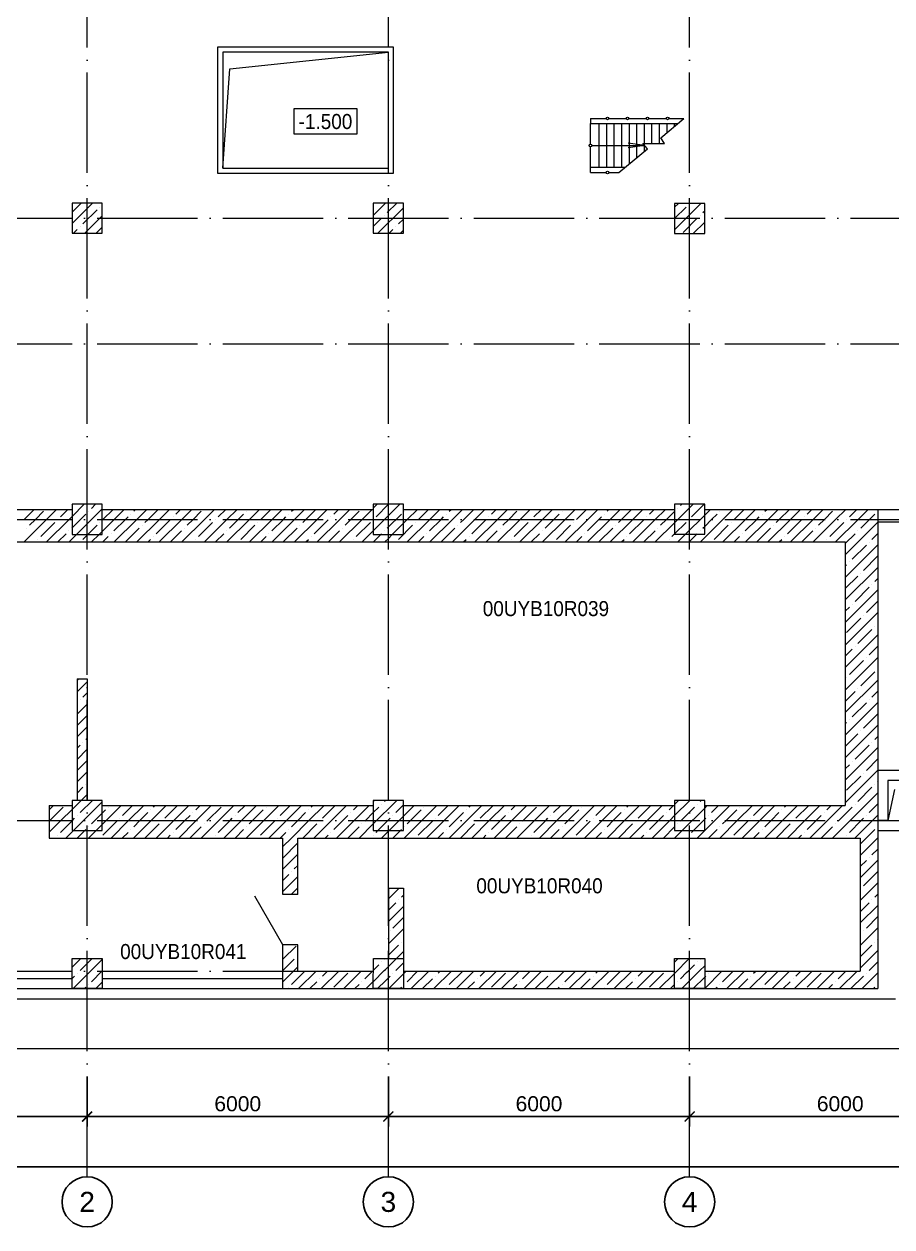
# Model space of a CAD drawing. Header units: millimetres. Extents: x 2259 to 76961, y 1004 to 49531.
# Drawn here: x 16803 to 34089, y 1004 to 24971 of the extents above; entities that cross this region are included whole.
import ezdxf
from ezdxf.enums import TextEntityAlignment as Align

# ---------------------------------------------------------------- set-up
doc = ezdxf.new("R2010")
doc.units = ezdxf.units.MM
doc.linetypes.add('OSEV', pattern=[25, 20, -2.5, 0, -2.5])
doc.layers.add('Подложки', color=252, linetype='Continuous', lineweight=5)
doc.styles.add('Arial 3', font='arial.ttf', dxfattribs={"height": 3})
doc.styles.add('ROMANS', font='romans.shx', dxfattribs={"width": 0.8})
doc.styles.add('ROOPPUR', font='arial.ttf', dxfattribs={"width": 0.7})
doc.dimstyles.new('100', dxfattribs={"dimtxt": 2, "dimasz": 2, "dimexe": 2, "dimexo": 2, "dimgap": 1, "dimtad": 1, "dimdec": 0, "dimlfac": 100, "dimzin": 1, "dimtxsty": 'ROMANS', "dimblk": 'ARCHTICK', "dimcen": 2.5, "dimdle": 2, "dimclrt": 2, "dimadec": 0, "dimazin": 0, "dimtfac": 1, "dimtdec": 0, "dimtmove": 1, "dimatfit": 3, "dimldrblk": 'ARCHTICK', "dimfxl": 2, "dimarcsym": 1})

# ---------------------------------------------------------------- blocks, each defined once
blk = doc.blocks.new('_ARCHTICK')
at = {"color": 0, "linetype": 'ByBlock', "const_width": 0.15}
blk.add_lwpolyline([(-0.5, -0.5), (0.5, 0.5)], dxfattribs=at)
blk = doc.blocks.new('*D13')
at = {"layer": 'Defpoints', "color": 0, "ltscale": 100, "transparency": 16777216}
for p in [(0, -48.98), (60, -48.98), (60, -58.98)]:
    blk.add_point(p, dxfattribs=at)
at = {"layer": 'Подложки', "color": 0, "linetype": 'Continuous', "lineweight": -2, "transparency": 16777216}
for p, q in [((0, -50.98), (0, -60.98)), ((60, -50.98), (60, -60.98)), ((-2, -58.98), (62, -58.98))]:
    blk.add_line(p, q, dxfattribs=at)
at = {"layer": 'Подложки', "color": 0, "lineweight": -2, "ltscale": 100, "transparency": 16777216, "xscale": 2, "yscale": 2, "zscale": 2, "rotation": 180}
blk.add_blockref('_ARCHTICK', (0, -58.98), dxfattribs=at)
at = {"layer": 'Подложки', "color": 0, "lineweight": -2, "ltscale": 100, "transparency": 16777216, "xscale": 2, "yscale": 2, "zscale": 2}
blk.add_blockref('_ARCHTICK', (60, -58.98), dxfattribs=at)
at = {"layer": 'Подложки', "color": 252, "ltscale": 100, "transparency": 16777216, "insert": (30, -56.45), "char_height": 3, "attachment_point": 5, "style": 'Arial 3'}
blk.add_mtext('6000', dxfattribs=at)
blk = doc.blocks.new('*D14')
at = {"layer": 'Defpoints', "color": 0, "ltscale": 100, "transparency": 16777216}
for p in [(60, -48.98), (120, -48.98), (120, -58.98)]:
    blk.add_point(p, dxfattribs=at)
at = {"layer": 'Подложки', "color": 0, "linetype": 'Continuous', "lineweight": -2, "transparency": 16777216}
for p, q in [((60, -50.98), (60, -60.98)), ((120, -50.98), (120, -60.98)), ((58, -58.98), (122, -58.98))]:
    blk.add_line(p, q, dxfattribs=at)
at = {"layer": 'Подложки', "color": 0, "lineweight": -2, "ltscale": 100, "transparency": 16777216, "xscale": 2, "yscale": 2, "zscale": 2, "rotation": 180}
blk.add_blockref('_ARCHTICK', (60, -58.98), dxfattribs=at)
at = {"layer": 'Подложки', "color": 0, "lineweight": -2, "ltscale": 100, "transparency": 16777216, "xscale": 2, "yscale": 2, "zscale": 2}
blk.add_blockref('_ARCHTICK', (120, -58.98), dxfattribs=at)
at = {"layer": 'Подложки', "color": 252, "ltscale": 100, "transparency": 16777216, "insert": (90, -56.45), "char_height": 3, "attachment_point": 5, "style": 'Arial 3'}
blk.add_mtext('6000', dxfattribs=at)
blk = doc.blocks.new('*D15')
at = {"layer": 'Defpoints', "color": 0, "ltscale": 100, "transparency": 16777216}
for p in [(120, -48.98), (180, -48.98), (180, -58.98)]:
    blk.add_point(p, dxfattribs=at)
at = {"layer": 'Подложки', "color": 0, "linetype": 'Continuous', "lineweight": -2, "transparency": 16777216}
for p, q in [((120, -50.98), (120, -60.98)), ((180, -50.98), (180, -60.98)), ((118, -58.98), (182, -58.98))]:
    blk.add_line(p, q, dxfattribs=at)
at = {"layer": 'Подложки', "color": 0, "lineweight": -2, "ltscale": 100, "transparency": 16777216, "xscale": 2, "yscale": 2, "zscale": 2, "rotation": 180}
blk.add_blockref('_ARCHTICK', (120, -58.98), dxfattribs=at)
at = {"layer": 'Подложки', "color": 0, "lineweight": -2, "ltscale": 100, "transparency": 16777216, "xscale": 2, "yscale": 2, "zscale": 2}
blk.add_blockref('_ARCHTICK', (180, -58.98), dxfattribs=at)
at = {"layer": 'Подложки', "color": 252, "ltscale": 100, "transparency": 16777216, "insert": (150, -56.45), "char_height": 3, "attachment_point": 5, "style": 'Arial 3'}
blk.add_mtext('6000', dxfattribs=at)
blk = doc.blocks.new('*D16')
at = {"layer": 'Defpoints', "color": 0, "ltscale": 100, "transparency": 16777216}
for p in [(180, -48.98), (240, -48.98), (240, -58.98)]:
    blk.add_point(p, dxfattribs=at)
at = {"layer": 'Подложки', "color": 0, "linetype": 'Continuous', "lineweight": -2, "transparency": 16777216}
for p, q in [((180, -50.98), (180, -60.98)), ((240, -50.98), (240, -60.98)), ((178, -58.98), (242, -58.98))]:
    blk.add_line(p, q, dxfattribs=at)
at = {"layer": 'Подложки', "color": 0, "lineweight": -2, "ltscale": 100, "transparency": 16777216, "xscale": 2, "yscale": 2, "zscale": 2, "rotation": 180}
blk.add_blockref('_ARCHTICK', (180, -58.98), dxfattribs=at)
at = {"layer": 'Подложки', "color": 0, "lineweight": -2, "ltscale": 100, "transparency": 16777216, "xscale": 2, "yscale": 2, "zscale": 2}
blk.add_blockref('_ARCHTICK', (240, -58.98), dxfattribs=at)
at = {"layer": 'Подложки', "color": 252, "ltscale": 100, "transparency": 16777216, "insert": (210, -56.45), "char_height": 3, "attachment_point": 5, "style": 'Arial 3'}
blk.add_mtext('6000', dxfattribs=at)
blk = doc.blocks.new('*D22')
at = {"layer": 'Defpoints', "color": 0, "ltscale": 100, "transparency": 16777216}
for p in [(0, -58.98), (540, -58.98), (0, -68.98)]:
    blk.add_point(p, dxfattribs=at)
at = {"layer": 'Подложки', "color": 0, "linetype": 'Continuous', "lineweight": -2, "transparency": 16777216}
for p, q in [((0, -60.98), (0, -70.98)), ((540, -60.98), (540, -70.98)), ((542, -68.98), (-2, -68.98))]:
    blk.add_line(p, q, dxfattribs=at)
at = {"layer": 'Подложки', "color": 0, "lineweight": -2, "ltscale": 100, "transparency": 16777216, "xscale": 2, "yscale": 2, "zscale": 2, "rotation": 180}
blk.add_blockref('_ARCHTICK', (0, -68.98), dxfattribs=at)
at = {"layer": 'Подложки', "color": 0, "lineweight": -2, "ltscale": 100, "transparency": 16777216, "xscale": 2, "yscale": 2, "zscale": 2}
blk.add_blockref('_ARCHTICK', (540, -68.98), dxfattribs=at)
at = {"layer": 'Подложки', "color": 252, "ltscale": 100, "transparency": 16777216, "insert": (270, -66.45), "char_height": 3, "attachment_point": 5, "style": 'Arial 3'}
blk.add_mtext('54000', dxfattribs=at)
blk = doc.blocks.new('ПЛАН НА ОТМ. 0.000')
at = {"layer": 'Подложки', "color": 252, "linetype": 'OSEV', "lineweight": 0}
for p, q in [((60, -70.981), (60, 374)), ((120, -70.981), (120, 360)), ((180, -70.981), (180, 360)), ((-88, 120), (555, 120)), ((-88, 95), (555, 95)), ((-88, 60), (571.5, 60)), ((-88, 0), (554.902, 0)), ((-88, -30), (117.004, -30))]:
    blk.add_line(p, q, dxfattribs=at)
at = {"layer": 'Подложки', "color": 253, "linetype": 'Continuous', "lineweight": 5}
for p, q in [((121, 154.063), (86, 154.063)), ((86, 154.063), (86, 129)), ((121.032, 129), (121.032, 154.063)), ((120, 153.063), (87, 153.063)), ((87, 153.063), (87, 130)), ((88.455, 149.803), (120, 153.063)), ((120, 130), (120, 153.063)), ((87, 130), (88.455, 149.803)), ((113.806, 141.783), (101.15, 141.783)), ((101.15, 141.783), (101.15, 136.833)), ((113.806, 136.833), (113.806, 141.783)), ((160.264, 139.9), (160.264, 138.9)), ((160.264, 139.9), (163.361, 139.9)), ((163.895, 139.9), (167.361, 139.9)), ((167.895, 139.9), (171.361, 139.9)), ((171.895, 139.9), (175.361, 139.9)), ((174.257, 136.054), (178.858, 139.9)), ((175.895, 139.9), (178.858, 139.9)), ((101.15, 136.833), (113.806, 136.833)), ((160.25, 134.767), (160.25, 138.9)), ((160.25, 138.9), (177.661, 138.9)), ((162, 130.1), (162, 138.9)), ((163.5, 130.1), (163.5, 138.9)), ((165, 130.1), (165, 138.9)), ((166.5, 130.1), (166.5, 138.9)), ((168, 130.86), (168, 138.9)), ((169.5, 132.109), (169.5, 138.9)), ((171, 133.359), (171, 138.9)), ((172.5, 134.882), (172.5, 138.9)), ((174, 134.869), (174, 138.9)), ((175.5, 137.093), (175.5, 138.9)), ((177, 138.347), (177, 138.9)), ((160.25, 130.1), (160.25, 134.233)), ((160.517, 134.5), (171, 134.5)), ((171, 134.5), (167.75, 134.966)), ((171, 134.5), (167.75, 134.034)), ((170.655, 134.869), (174.99, 134.869)), ((171.589, 133.85), (170.655, 134.869)), ((174.99, 134.869), (174.257, 136.054)), ((165.888, 129.1), (171.589, 133.85)), ((87, 130), (120, 130)), ((167.088, 130.1), (160.25, 130.1)), ((160.25, 129.1), (160.25, 130.1)), ((86, 129), (121, 129)), ((160.264, 129.1), (163.361, 129.1)), ((163.895, 129.1), (165.888, 129.1)), ((63, 123), (57, 123)), ((57, 123), (57, 117)), ((57, 118.948), (61.052, 123)), ((57, 121.193), (58.807, 123)), ((62.538, 122.241), (62.538, 122.241)), ((63, 117), (63, 123)), ((123, 123), (117, 123)), ((117, 123), (117, 117)), ((117, 120.576), (119.424, 123)), ((119.787, 121.118), (121.669, 123)), ((123, 117), (123, 123)), ((183, 122.959), (177, 122.959)), ((177, 122.959), (177, 116.959)), ((177, 122.205), (177.754, 122.959)), ((177, 117.715), (182.244, 122.959)), ((177, 119.96), (179.281, 122.241)), ((179.842, 122.802), (179.842, 122.802)), ((183, 116.959), (183, 122.959)), ((59.17, 118.873), (61.976, 121.679)), ((59.542, 117), (63, 120.458)), ((117, 118.331), (118.664, 119.996)), ((117.914, 117), (123, 122.086)), ((119.226, 120.557), (119.226, 120.557)), ((122.032, 118.873), (123, 119.841)), ((178.72, 117.189), (181.526, 119.996)), ((182.087, 120.557), (182.087, 120.557)), ((182.649, 121.118), (183, 121.47)), ((57.297, 117), (58.048, 117.751)), ((58.609, 118.312), (58.609, 118.312)), ((61.787, 117), (63, 118.213)), ((120.159, 117), (120.909, 117.751)), ((121.471, 118.312), (121.471, 118.312)), ((122.404, 117), (123, 117.596)), ((180.734, 116.959), (183, 119.225)), ((57, 117), (63, 117)), ((117, 117), (123, 117)), ((177, 116.959), (183, 116.959)), ((182.98, 116.959), (183, 116.979)), ((63, 63), (57, 63)), ((57, 63), (57, 57)), ((57, 60.576), (59.424, 63)), ((57, 62.822), (57.178, 63)), ((60.854, 62.185), (61.669, 63)), ((63, 57), (63, 63)), ((123, 63), (117, 63)), ((117, 63), (117, 57)), ((117, 62.205), (117.795, 63)), ((117, 57.715), (122.285, 63)), ((117.542, 60.501), (120.04, 63)), ((123, 57), (123, 63)), ((183, 63.028), (177, 63.028)), ((177, 63.028), (177, 57.028)), ((177, 59.343), (180.685, 63.028)), ((178.158, 62.746), (178.44, 63.028)), ((180.404, 60.501), (182.93, 63.028)), ((183, 57.028), (183, 63.028)), ((3.994, 62), (57, 62)), ((47.433, 55.5), (51.933, 60)), ((47.443, 60), (49.443, 62)), ((48.506, 58.818), (49.688, 60)), ((49.688, 60), (51.312, 61.624)), ((51.924, 55.5), (56.424, 60)), ((51.933, 60), (53.933, 62)), ((54.119, 59.94), (54.119, 59.94)), ((54.68, 60.501), (56.178, 62)), ((56.424, 60), (57, 60.576)), ((57, 58.331), (59.731, 61.063)), ((57.914, 57), (63, 62.086)), ((60.293, 61.624), (60.293, 61.624)), ((63, 62), (117, 62)), ((63, 57.596), (65.404, 60)), ((63.159, 60), (65.159, 62)), ((65.344, 57.695), (67.649, 60)), ((65.394, 55.5), (69.894, 60)), ((65.404, 60), (67.404, 62)), ((67.649, 60), (68.15, 60.501)), ((68.712, 61.063), (68.712, 61.063)), ((69.273, 61.624), (69.649, 62)), ((69.884, 55.5), (74.384, 60)), ((69.894, 60), (71.894, 62)), ((71.518, 59.379), (72.139, 60)), ((72.139, 60), (74.139, 62)), ((73.763, 57.134), (76.569, 59.94)), ((74.374, 55.5), (78.874, 60)), ((74.384, 60), (76.384, 62)), ((77.131, 60.501), (77.131, 60.501)), ((77.692, 61.063), (78.629, 62)), ((78.864, 55.5), (83.364, 60)), ((78.874, 60), (80.874, 62)), ((79.937, 58.818), (81.119, 60)), ((81.119, 60), (82.743, 61.624)), ((83.354, 55.5), (87.854, 60)), ((83.364, 60), (85.364, 62)), ((85.55, 59.94), (85.55, 59.94)), ((86.111, 60.501), (87.609, 62)), ((87.845, 55.5), (92.345, 60)), ((87.854, 60), (89.854, 62)), ((88.356, 58.256), (90.1, 60)), ((90.1, 60), (91.162, 61.063)), ((91.723, 61.624), (91.723, 61.624)), ((92.335, 55.5), (96.835, 60)), ((92.345, 60), (94.345, 62)), ((94.59, 60), (96.59, 62)), ((96.775, 57.695), (99.08, 60)), ((96.825, 55.5), (101.325, 60)), ((96.835, 60), (98.835, 62)), ((99.08, 60), (99.581, 60.501)), ((100.142, 61.063), (100.142, 61.063)), ((100.704, 61.624), (101.08, 62)), ((101.315, 55.5), (105.815, 60)), ((101.325, 60), (103.325, 62)), ((102.949, 59.379), (103.57, 60)), ((103.57, 60), (105.57, 62)), ((105.194, 57.134), (108, 59.94)), ((105.805, 55.5), (110.305, 60)), ((105.815, 60), (107.815, 62)), ((108.561, 60.501), (108.561, 60.501)), ((109.123, 61.063), (110.06, 62)), ((110.295, 55.5), (114.795, 60)), ((110.305, 60), (112.305, 62)), ((111.368, 58.818), (112.55, 60)), ((112.55, 60), (114.174, 61.624)), ((114.795, 60), (116.795, 62)), ((116.98, 59.94), (116.98, 59.94)), ((119.787, 58.256), (122.593, 61.063)), ((123, 62), (177, 62)), ((123, 59.225), (123.775, 60)), ((123.154, 61.624), (123.154, 61.624)), ((123.766, 55.5), (128.266, 60)), ((123.775, 60), (125.775, 62)), ((126.021, 60), (128.021, 62)), ((128.206, 57.695), (130.511, 60)), ((128.256, 55.5), (132.756, 60)), ((128.266, 60), (130.266, 62)), ((130.511, 60), (131.012, 60.501)), ((131.573, 61.063), (131.573, 61.063)), ((132.135, 61.624), (132.511, 62)), ((132.746, 55.5), (137.246, 60)), ((132.756, 60), (134.756, 62)), ((134.38, 59.379), (135.001, 60)), ((135.001, 60), (137.001, 62)), ((136.625, 57.134), (139.431, 59.94)), ((137.236, 55.5), (141.736, 60)), ((137.246, 60), (139.246, 62)), ((139.992, 60.501), (139.992, 60.501)), ((140.554, 61.063), (141.491, 62)), ((141.726, 55.5), (146.226, 60)), ((141.736, 60), (143.736, 62)), ((142.799, 58.818), (143.981, 60)), ((143.981, 60), (145.605, 61.624)), ((146.216, 55.5), (150.716, 60)), ((146.226, 60), (148.226, 62)), ((148.411, 59.94), (148.411, 59.94)), ((148.973, 60.501), (150.471, 62)), ((150.706, 55.5), (155.206, 60)), ((150.716, 60), (152.716, 62)), ((151.218, 58.256), (152.961, 60)), ((152.961, 60), (154.024, 61.063)), ((154.585, 61.624), (154.585, 61.624)), ((155.196, 55.5), (159.696, 60)), ((155.206, 60), (157.206, 62)), ((157.451, 60), (159.451, 62)), ((159.637, 57.695), (161.942, 60)), ((159.687, 55.5), (164.187, 60)), ((159.696, 60), (161.696, 62)), ((161.942, 60), (162.443, 60.501)), ((163.004, 61.063), (163.004, 61.063)), ((163.566, 61.624), (163.942, 62)), ((164.177, 55.5), (168.677, 60)), ((164.187, 60), (166.187, 62)), ((165.811, 59.379), (166.432, 60)), ((166.432, 60), (168.432, 62)), ((168.056, 57.134), (170.862, 59.94)), ((168.667, 55.5), (173.167, 60)), ((168.677, 60), (170.677, 62)), ((171.423, 60.501), (171.423, 60.501)), ((171.985, 61.063), (172.922, 62)), ((173.167, 60), (175.167, 62)), ((174.23, 58.818), (175.412, 60)), ((175.412, 60), (177, 61.588)), ((177, 61.588), (177.036, 61.624)), ((177.597, 62.185), (177.597, 62.185)), ((179.175, 57.028), (183, 60.853)), ((179.842, 59.94), (179.842, 59.94)), ((182.137, 55.5), (186.637, 60)), ((183, 62), (222.8, 62)), ((183, 60.853), (184.147, 62)), ((183, 58.608), (184.392, 60)), ((184.392, 60), (185.455, 61.063)), ((186.016, 61.624), (186.016, 61.624)), ((186.627, 55.5), (191.127, 60)), ((186.637, 60), (188.637, 62)), ((188.822, 59.94), (188.882, 60)), ((188.882, 60), (190.882, 62)), ((191.068, 57.695), (193.372, 60)), ((191.118, 55.5), (195.618, 60)), ((191.127, 60), (193.127, 62)), ((193.372, 60), (193.874, 60.501)), ((194.435, 61.063), (194.435, 61.063)), ((194.996, 61.624), (195.372, 62)), ((195.608, 55.5), (200.108, 60)), ((195.618, 60), (197.618, 62)), ((197.241, 59.379), (197.863, 60)), ((197.863, 60), (199.863, 62)), ((199.487, 57.134), (202.293, 59.94)), ((200.098, 55.5), (204.598, 60)), ((200.108, 60), (202.108, 62)), ((202.854, 60.501), (202.854, 60.501)), ((203.415, 61.063), (204.353, 62)), ((204.588, 55.5), (209.088, 60)), ((204.598, 60), (206.598, 62)), ((205.66, 58.818), (206.843, 60)), ((206.843, 60), (208.467, 61.624)), ((209.078, 55.5), (213.578, 60)), ((209.088, 60), (211.088, 62)), ((211.273, 59.94), (211.273, 59.94)), ((211.834, 60.501), (213.333, 62)), ((213.578, 60), (215.578, 62)), ((214.079, 58.256), (215.823, 60)), ((215.823, 60), (216.886, 61.063)), ((217.447, 61.624), (217.447, 61.624)), ((217.494, 62), (217.494, -33.5)), ((47.945, 58.256), (47.945, 58.256)), ((50.751, 56.573), (53.557, 59.379)), ((56.364, 57.695), (56.364, 57.695)), ((56.925, 58.256), (57, 58.331)), ((60.159, 57), (61.976, 58.818)), ((62.404, 57), (63, 57.596)), ((62.538, 59.379), (62.538, 59.379)), ((67.639, 55.5), (70.395, 58.256)), ((70.957, 58.818), (70.957, 58.818)), ((76.619, 55.5), (78.814, 57.695)), ((79.376, 58.256), (79.376, 58.256)), ((82.182, 56.573), (84.988, 59.379)), ((87.795, 57.695), (87.795, 57.695)), ((90.601, 56.011), (93.407, 58.818)), ((93.969, 59.379), (93.969, 59.379)), ((99.07, 55.5), (101.826, 58.256)), ((102.388, 58.818), (102.388, 58.818)), ((108.05, 55.5), (110.245, 57.695)), ((110.807, 58.256), (110.807, 58.256)), ((113.613, 56.573), (116.419, 59.379)), ((114.785, 55.5), (117, 57.715)), ((119.226, 57.695), (119.226, 57.695)), ((120.775, 57), (123, 59.225)), ((122.032, 56.011), (124.838, 58.818)), ((125.399, 59.379), (125.399, 59.379)), ((130.501, 55.5), (133.257, 58.256)), ((133.818, 58.818), (133.818, 58.818)), ((139.481, 55.5), (141.676, 57.695)), ((142.237, 58.256), (142.237, 58.256)), ((145.044, 56.573), (147.85, 59.379)), ((150.656, 57.695), (150.656, 57.695)), ((153.463, 56.011), (156.269, 58.818)), ((156.83, 59.379), (156.83, 59.379)), ((161.932, 55.5), (164.688, 58.256)), ((165.249, 58.818), (165.249, 58.818)), ((170.912, 55.5), (173.107, 57.695)), ((173.157, 55.5), (177, 59.343)), ((173.668, 58.256), (173.668, 58.256)), ((177, 57.098), (179.281, 59.379)), ((182.087, 57.695), (182.087, 57.695)), ((182.649, 58.256), (183, 58.608)), ((184.894, 56.011), (187.7, 58.818)), ((188.261, 59.379), (188.261, 59.379)), ((193.363, 55.5), (196.119, 58.256)), ((196.68, 58.818), (196.68, 58.818)), ((202.343, 55.5), (204.538, 57.695)), ((205.099, 58.256), (205.099, 58.256)), ((207.906, 56.573), (210.712, 59.379)), ((211, 52.932), (217.494, 59.426)), ((213.518, 57.695), (213.518, 57.695)), ((217.494, 59.5), (222.8, 59.5)), ((38.5, 55.5), (211, 55.5)), ((50.19, 56.011), (50.19, 56.011)), ((54.169, 55.5), (55.802, 57.134)), ((56.414, 55.5), (57.914, 57)), ((57, 57), (63, 57)), ((59.17, 56.011), (60, 56.841)), ((60, 56.841), (60.159, 57)), ((60.904, 55.5), (62.404, 57)), ((63.149, 55.5), (64.221, 56.573)), ((64.783, 57.134), (64.783, 57.134)), ((72.129, 55.5), (72.64, 56.011)), ((73.202, 56.573), (73.202, 56.573)), ((81.621, 56.011), (81.621, 56.011)), ((85.6, 55.5), (87.233, 57.134)), ((94.58, 55.5), (95.652, 56.573)), ((96.214, 57.134), (96.214, 57.134)), ((103.56, 55.5), (104.071, 56.011)), ((104.633, 56.573), (104.633, 56.573)), ((113.052, 56.011), (113.052, 56.011)), ((117, 57), (123, 57)), ((117.03, 55.5), (118.53, 57)), ((118.53, 57), (118.664, 57.134)), ((119.275, 55.5), (120, 56.225)), ((120, 56.225), (120.775, 57)), ((126.011, 55.5), (127.083, 56.573)), ((127.644, 57.134), (127.644, 57.134)), ((134.991, 55.5), (135.502, 56.011)), ((136.063, 56.573), (136.063, 56.573)), ((144.482, 56.011), (144.482, 56.011)), ((148.461, 55.5), (150.095, 57.134)), ((157.442, 55.5), (158.514, 56.573)), ((159.075, 57.134), (159.075, 57.134)), ((166.422, 55.5), (166.933, 56.011)), ((167.494, 56.573), (167.494, 56.573)), ((175.913, 56.011), (175.913, 56.011)), ((176.475, 56.573), (177, 57.098)), ((177, 57.028), (183, 57.028)), ((177.647, 55.5), (179.175, 57.028)), ((179.892, 55.5), (180, 55.608)), ((180, 55.608), (181.42, 57.028)), ((181.42, 57.028), (181.526, 57.134)), ((188.872, 55.5), (189.945, 56.573)), ((190.506, 57.134), (190.506, 57.134)), ((197.853, 55.5), (198.364, 56.011)), ((198.925, 56.573), (198.925, 56.573)), ((207.344, 56.011), (207.344, 56.011)), ((211, 55.177), (212.957, 57.134)), ((211, 55.5), (211, 3)), ((215.763, 55.45), (215.763, 55.45)), ((216.325, 56.011), (217.494, 57.181)), ((211, 48.442), (217.494, 54.936)), ((212.396, 52.082), (215.202, 54.889)), ((211, 50.687), (211.273, 50.96)), ((211, 43.952), (217.494, 50.446)), ((211.834, 51.521), (211.834, 51.521)), ((214.641, 49.837), (217.447, 52.644)), ((211, 46.197), (213.518, 48.715)), ((214.079, 49.276), (214.079, 49.276)), ((216.886, 47.592), (217.494, 48.201)), ((211, 39.461), (217.494, 45.956)), ((212.957, 43.663), (215.763, 46.47)), ((216.325, 47.031), (216.325, 47.031)), ((215.202, 41.418), (217.494, 43.711)), ((211, 41.707), (211.834, 42.541)), ((211, 34.971), (217.494, 41.465)), ((212.396, 43.102), (212.396, 43.102)), ((214.641, 40.857), (214.641, 40.857)), ((211.273, 37.49), (214.079, 40.296)), ((216.886, 38.612), (216.886, 38.612)), ((217.447, 39.173), (217.494, 39.22)), ((211, 30.481), (217.494, 36.975)), ((213.518, 35.244), (216.325, 38.051)), ((211, 32.726), (212.396, 34.122)), ((212.957, 34.683), (212.957, 34.683)), ((215.763, 32.999), (217.494, 34.73)), ((211, 25.991), (217.494, 32.485)), ((211.834, 29.071), (214.641, 31.877)), ((215.202, 32.438), (215.202, 32.438)), ((214.079, 26.825), (216.886, 29.632)), ((217.447, 30.193), (217.447, 30.193)), ((57.994, 28.25), (57.994, 4)), ((57.994, 28.25), (60, 28.25)), ((57.994, 27.895), (58.35, 28.25)), ((57.994, 25.65), (60, 27.655)), ((60, 28.25), (60, 4)), ((211, 21.501), (217.494, 27.995)), ((211.273, 28.509), (211.273, 28.509)), ((58.609, 24.019), (58.609, 24.019)), ((59.17, 24.58), (60, 25.41)), ((211, 23.746), (212.957, 25.703)), ((213.518, 26.264), (213.518, 26.264)), ((215.763, 24.019), (215.763, 24.019)), ((216.325, 24.58), (217.494, 25.75)), ((57.994, 21.159), (60, 23.165)), ((211, 17.011), (217.494, 23.505)), ((212.396, 20.652), (215.202, 23.458)), ((57.994, 18.914), (60, 20.92)), ((211, 19.256), (211.273, 19.529)), ((211.834, 20.09), (211.834, 20.09)), ((214.641, 18.406), (217.447, 21.213)), ((57.994, 16.669), (60, 18.675)), ((211, 12.521), (217.494, 19.015)), ((211, 14.766), (213.518, 17.284)), ((214.079, 17.845), (214.079, 17.845)), ((57.994, 14.424), (58.609, 15.039)), ((59.17, 15.6), (59.17, 15.6)), ((59.731, 16.161), (60, 16.43)), ((211, 8.031), (217.494, 14.525)), ((212.957, 12.233), (215.763, 15.039)), ((216.325, 15.6), (216.325, 15.6)), ((216.886, 16.161), (217.494, 16.77)), ((57.994, 12.179), (60, 14.185)), ((215.202, 9.987), (217.494, 12.28)), ((57.994, 7.689), (60, 9.695)), ((58.048, 9.987), (60, 11.94)), ((211, 10.276), (211.834, 11.11)), ((211, 3.54), (217.494, 10.035)), ((212.396, 11.671), (212.396, 11.671)), ((239, 10), (217.494, 10)), ((211.273, 6.059), (214.079, 8.865)), ((214.641, 9.426), (214.641, 9.426)), ((217.447, 7.742), (217.494, 7.79)), ((219.505, 7.987), (219.505, 0)), ((239, 7.987), (219.505, 7.987)), ((57.994, 5.444), (59.17, 6.62)), ((58.795, 4), (60, 5.205)), ((59.731, 7.181), (59.731, 7.181)), ((211.95, 0), (217.494, 5.544)), ((213.518, 3.814), (216.325, 6.62)), ((216.886, 7.181), (216.886, 7.181)), ((220.812, 6.168), (219.505, 0)), ((52.45, 3), (57.003, 3)), ((52.45, 3), (52.45, -3.5)), ((52.45, 2.145), (53.305, 3)), ((52.55, 0), (55.241, 2.691)), ((63.003, 4), (57.003, 4)), ((57.003, 4), (57.003, -2)), ((57.003, 2.208), (58.795, 4)), ((57.285, -2), (63.003, 3.718)), ((58.609, 1.569), (61.04, 4)), ((63.003, -2), (63.003, 4)), ((63.003, 3), (117.003, 3)), ((63.775, 0), (66.775, 3)), ((64.221, 2.691), (64.221, 2.691)), ((67.028, 1.007), (69.021, 3)), ((68.266, 0), (71.266, 3)), ((72.756, 0), (75.756, 3)), ((73.202, 2.691), (73.511, 3)), ((75.447, 0.446), (78.001, 3)), ((77.246, 0), (80.246, 3)), ((81.621, 2.13), (82.491, 3)), ((81.736, 0), (84.736, 3)), ((83.981, 0), (86.672, 2.691)), ((86.226, 0), (89.226, 3)), ((90.04, 1.569), (91.471, 3)), ((90.716, 0), (93.716, 3)), ((95.206, 0), (98.206, 3)), ((95.652, 2.691), (95.652, 2.691)), ((98.459, 1.007), (100.451, 3)), ((99.696, 0), (102.696, 3)), ((104.187, 0), (107.187, 3)), ((104.633, 2.691), (104.942, 3)), ((106.878, 0.446), (109.432, 3)), ((108.677, 0), (111.677, 3)), ((113.052, 2.13), (113.922, 3)), ((113.167, 0), (116.167, 3)), ((123.003, 4), (117.003, 4)), ((117.003, 4), (117.003, -2)), ((117.003, 3.836), (117.167, 4)), ((117.003, -0.654), (121.657, 4)), ((117.003, 1.591), (118.103, 2.691)), ((118.664, 3.252), (118.664, 3.252)), ((119.226, 3.814), (119.412, 4)), ((121.471, 1.569), (123.003, 3.101)), ((122.997, 3), (176.997, 3)), ((123.003, -2), (123.003, 4)), ((123.003, 0.856), (125.147, 3)), ((126.637, 0), (129.637, 3)), ((127.083, 2.691), (127.083, 2.691)), ((129.89, 1.007), (131.882, 3)), ((131.127, 0), (134.127, 3)), ((135.618, 0), (138.618, 3)), ((136.063, 2.691), (136.372, 3)), ((138.309, 0.446), (140.863, 3)), ((140.108, 0), (143.108, 3)), ((144.482, 2.13), (145.353, 3)), ((144.598, 0), (147.598, 3)), ((146.843, 0), (149.534, 2.691)), ((149.088, 0), (152.088, 3)), ((152.901, 1.569), (154.333, 3)), ((153.578, 0), (156.578, 3)), ((158.068, 0), (161.068, 3)), ((158.514, 2.691), (158.514, 2.691)), ((161.32, 1.007), (163.313, 3)), ((162.558, 0), (165.558, 3)), ((167.048, 0), (170.048, 3)), ((167.494, 2.691), (167.803, 3)), ((169.739, 0.446), (172.293, 3)), ((171.539, 0), (174.539, 3)), ((175.913, 2.13), (176.784, 3)), ((183.003, 4), (177.003, 4)), ((177.003, 4), (177.003, -2)), ((177.003, 0.975), (180.029, 4)), ((177.003, 3.22), (177.784, 4)), ((178.158, -0.115), (180.965, 2.691)), ((178.519, -2), (183.003, 2.484)), ((181.526, 3.252), (181.526, 3.252)), ((182.087, 3.814), (182.274, 4)), ((183.003, -2), (183.003, 4)), ((183.003, 3), (211, 3)), ((183.003, 2.484), (183.519, 3)), ((184.332, 1.569), (185.764, 3)), ((185.009, 0), (188.009, 3)), ((189.499, 0), (192.499, 3)), ((189.945, 2.691), (189.945, 2.691)), ((192.751, 1.007), (194.744, 3)), ((193.989, 0), (196.989, 3)), ((198.479, 0), (201.479, 3)), ((198.925, 2.691), (199.234, 3)), ((201.17, 0.446), (203.724, 3)), ((202.969, 0), (205.969, 3)), ((207.344, 2.13), (208.215, 3)), ((207.46, 0), (210.46, 3)), ((209.705, 0), (212.396, 2.691)), ((212.957, 3.252), (212.957, 3.252)), ((215.763, 1.569), (217.494, 3.299)), ((54.795, 0), (57.003, 2.208)), ((57.003, -0.037), (57.486, 0.446)), ((58.048, 1.007), (58.048, 1.007)), ((60.854, -0.677), (63.003, 1.473)), ((63.003, 1.473), (63.66, 2.13)), ((66.467, 0.446), (66.467, 0.446)), ((70.511, 0), (72.079, 1.569)), ((72.64, 2.13), (72.64, 2.13)), ((79.491, 0), (80.498, 1.007)), ((81.059, 1.569), (81.059, 1.569)), ((88.471, 0), (88.917, 0.446)), ((89.478, 1.007), (89.478, 1.007)), ((92.961, 0), (95.091, 2.13)), ((97.897, 0.446), (97.897, 0.446)), ((101.942, 0), (103.51, 1.569)), ((104.071, 2.13), (104.071, 2.13)), ((110.922, 0), (111.929, 1.007)), ((112.49, 1.569), (112.49, 1.569)), ((115.412, 0), (117.003, 1.591)), ((117.902, -2), (120.348, 0.446)), ((120.147, -2), (123.003, 0.856)), ((120.909, 1.007), (120.909, 1.007)), ((124.392, 0), (126.522, 2.13)), ((129.328, 0.446), (129.328, 0.446)), ((133.372, 0), (134.941, 1.569)), ((135.502, 2.13), (135.502, 2.13)), ((142.353, 0), (143.36, 1.007)), ((143.921, 1.569), (143.921, 1.569)), ((151.333, 0), (151.779, 0.446)), ((152.34, 1.007), (152.34, 1.007)), ((155.823, 0), (157.953, 2.13)), ((160.759, 0.446), (160.759, 0.446)), ((164.803, 0), (166.372, 1.569)), ((166.933, 2.13), (166.933, 2.13)), ((173.784, 0), (174.791, 1.007)), ((175.352, 1.569), (175.352, 1.569)), ((176.029, 0), (177.003, 0.975)), ((180.764, -2), (183.003, 0.239)), ((183.003, 0.239), (183.21, 0.446)), ((183.771, 1.007), (183.771, 1.007)), ((187.254, 0), (189.384, 2.13)), ((192.19, 0.446), (192.19, 0.446)), ((196.234, 0), (197.803, 1.569)), ((198.364, 2.13), (198.364, 2.13)), ((205.215, 0), (206.222, 1.007)), ((206.783, 1.569), (206.783, 1.569)), ((214.195, 0), (214.641, 0.446)), ((215.202, 1.007), (215.202, 1.007)), ((216.44, 0), (217.494, 1.054)), ((219, 0), (237.003, 0)), ((52.45, -2.345), (54.795, 0)), ((52.45, -0.1), (52.55, 0)), ((54.68, -2.36), (57.003, -0.037)), ((55.785, -3.5), (57.285, -2)), ((57.003, -2), (63.003, -2)), ((58.03, -3.5), (59.53, -2)), ((59.53, -2), (59.731, -1.799)), ((60.275, -3.5), (61.775, -2)), ((60.293, -1.238), (60.293, -1.238)), ((61.775, -2), (63.003, -0.772)), ((63.003, -0.772), (63.775, 0)), ((63.099, -2.922), (65.905, -0.115)), ((64.766, -3.5), (68.266, 0)), ((67.011, -3.5), (68.15, -2.36)), ((68.712, -1.799), (68.712, -1.799)), ((69.256, -3.5), (72.756, 0)), ((69.273, -1.238), (70.511, 0)), ((71.518, -3.483), (74.324, -0.677)), ((73.746, -3.5), (77.246, 0)), ((74.885, -0.115), (74.885, -0.115)), ((77.131, -2.36), (77.131, -2.36)), ((77.692, -1.799), (79.491, 0)), ((78.236, -3.5), (81.736, 0)), ((80.481, -3.5), (82.743, -1.238)), ((82.726, -3.5), (86.226, 0)), ((83.304, -0.677), (83.304, -0.677)), ((83.866, -0.115), (83.981, 0)), ((86.111, -2.36), (88.471, 0)), ((87.216, -3.5), (90.716, 0)), ((89.461, -3.5), (91.162, -1.799)), ((91.706, -3.5), (95.206, 0)), ((91.723, -1.238), (91.723, -1.238)), ((92.285, -0.677), (92.961, 0)), ((94.53, -2.922), (97.336, -0.115)), ((96.196, -3.5), (99.696, 0)), ((98.442, -3.5), (99.581, -2.36)), ((100.142, -1.799), (100.142, -1.799)), ((100.687, -3.5), (104.187, 0)), ((100.704, -1.238), (101.942, 0)), ((102.949, -3.483), (105.755, -0.677)), ((105.177, -3.5), (108.677, 0)), ((106.316, -0.115), (106.316, -0.115)), ((108.561, -2.36), (108.561, -2.36)), ((109.123, -1.799), (110.922, 0)), ((109.667, -3.5), (113.167, 0)), ((111.912, -3.5), (114.174, -1.238)), ((114.157, -3.5), (117.003, -0.654)), ((114.735, -0.677), (114.735, -0.677)), ((115.297, -0.115), (115.412, 0)), ((117.003, -2), (123.003, -2)), ((117.542, -2.36), (117.902, -2)), ((118.647, -3.5), (120, -2.147)), ((120.892, -3.5), (122.392, -2)), ((122.392, -2), (122.593, -1.799)), ((123.137, -3.5), (126.637, 0)), ((123.154, -1.238), (123.154, -1.238)), ((123.716, -0.677), (124.392, 0)), ((125.961, -2.922), (128.767, -0.115)), ((127.627, -3.5), (131.127, 0)), ((129.872, -3.5), (131.012, -2.36)), ((131.573, -1.799), (131.573, -1.799)), ((132.118, -3.5), (135.618, 0)), ((132.135, -1.238), (133.372, 0)), ((134.38, -3.483), (137.186, -0.677)), ((136.608, -3.5), (140.108, 0)), ((137.747, -0.115), (137.747, -0.115)), ((139.992, -2.36), (139.992, -2.36)), ((140.554, -1.799), (142.353, 0)), ((141.098, -3.5), (144.598, 0)), ((143.343, -3.5), (145.605, -1.238)), ((145.588, -3.5), (149.088, 0)), ((146.166, -0.677), (146.166, -0.677)), ((146.728, -0.115), (146.843, 0)), ((148.973, -2.36), (151.333, 0)), ((150.078, -3.5), (153.578, 0)), ((152.323, -3.5), (154.024, -1.799)), ((154.568, -3.5), (158.068, 0)), ((154.585, -1.238), (154.585, -1.238)), ((155.147, -0.677), (155.823, 0)), ((157.392, -2.922), (160.198, -0.115)), ((159.058, -3.5), (162.558, 0)), ((161.303, -3.5), (162.443, -2.36)), ((163.004, -1.799), (163.004, -1.799)), ((163.548, -3.5), (167.048, 0)), ((163.566, -1.238), (164.803, 0)), ((165.811, -3.483), (168.617, -0.677)), ((168.039, -3.5), (171.539, 0)), ((169.178, -0.115), (169.178, -0.115)), ((171.423, -2.36), (171.423, -2.36)), ((171.985, -1.799), (173.784, 0)), ((172.529, -3.5), (176.029, 0)), ((174.774, -3.5), (177.003, -1.271)), ((177.003, -1.271), (177.036, -1.238)), ((177.003, -2), (183.003, -2)), ((177.019, -3.5), (178.519, -2)), ((177.597, -0.677), (177.597, -0.677)), ((180.404, -2.36), (180.764, -2)), ((181.509, -3.5), (185.009, 0)), ((183.754, -3.5), (185.455, -1.799)), ((185.999, -3.5), (189.499, 0)), ((186.016, -1.238), (186.016, -1.238)), ((186.577, -0.677), (187.254, 0)), ((188.822, -2.922), (191.629, -0.115)), ((190.489, -3.5), (193.989, 0)), ((192.734, -3.5), (193.874, -2.36)), ((194.435, -1.799), (194.435, -1.799)), ((194.979, -3.5), (198.479, 0)), ((194.996, -1.238), (196.234, 0)), ((197.241, -3.483), (200.048, -0.677)), ((199.469, -3.5), (202.969, 0)), ((200.609, -0.115), (200.609, -0.115)), ((202.854, -2.36), (202.854, -2.36)), ((203.415, -1.799), (205.215, 0)), ((203.96, -3.5), (207.46, 0)), ((206.205, -3.5), (208.467, -1.238)), ((208.45, -3.5), (211.95, 0)), ((209.028, -0.677), (209.028, -0.677)), ((209.589, -0.115), (209.705, 0)), ((211.834, -2.36), (214.195, 0)), ((212.94, -3.5), (216.44, 0)), ((214.079, -4.605), (216.886, -1.799)), ((217.447, -1.238), (217.447, -1.238)), ((219.494, 0), (217.494, 0)), ((217.494, -2), (276.3, -2)), ((52.45, -3.5), (98.993, -3.5)), ((54.119, -2.922), (54.119, -2.922)), ((62.538, -3.483), (62.538, -3.483)), ((75.991, -3.5), (76.569, -2.922)), ((84.971, -3.5), (84.988, -3.483)), ((85.55, -2.922), (85.55, -2.922)), ((93.969, -3.483), (93.969, -3.483)), ((98.993, -14.75), (98.993, -3.5)), ((98.993, -5.194), (100.687, -3.5)), ((99.02, -7.412), (101.826, -4.605)), ((101.993, -3.5), (213.994, -3.5)), ((101.993, -14.75), (101.993, -3.5)), ((107.422, -3.5), (108, -2.922)), ((116.402, -3.5), (116.419, -3.483)), ((116.98, -2.922), (116.98, -2.922)), ((125.399, -3.483), (125.399, -3.483)), ((138.853, -3.5), (139.431, -2.922)), ((148.411, -2.922), (148.411, -2.922)), ((156.83, -3.483), (156.83, -3.483)), ((170.284, -3.5), (170.862, -2.922)), ((179.842, -2.922), (179.842, -2.922)), ((188.261, -3.483), (188.261, -3.483)), ((201.715, -3.5), (202.293, -2.922)), ((210.695, -3.5), (210.712, -3.483)), ((211.273, -2.922), (211.273, -2.922)), ((213.994, -6.936), (217.494, -3.436)), ((213.994, -3.5), (213.994, -30)), ((98.993, -9.684), (101.993, -6.684)), ((216.325, -6.85), (217.494, -5.681)), ((101.265, -9.657), (101.993, -8.929)), ((213.994, -11.426), (217.494, -7.926)), ((213.994, -9.181), (215.202, -7.973)), ((215.763, -7.412), (215.763, -7.412)), ((98.993, -11.929), (100.142, -10.779)), ((98.993, -14.174), (101.993, -11.174)), ((100.704, -10.218), (100.704, -10.218)), ((214.641, -13.024), (217.447, -10.218)), ((100.662, -14.75), (101.993, -13.419)), ((120, -13.5), (123, -13.5)), ((120, -13.5), (120, -27.496)), ((120, -15.618), (122.118, -13.5)), ((123, -13.5), (123, -30)), ((213.994, -15.916), (217.494, -12.416)), ((214.079, -13.586), (214.079, -13.586)), ((98.993, -24.75), (93.393, -15.051)), ((101.993, -14.75), (98.993, -14.75)), ((120, -17.863), (121.471, -16.392)), ((122.032, -15.831), (122.032, -15.831)), ((122.593, -15.269), (123, -14.863)), ((213.994, -18.161), (215.763, -16.392)), ((216.325, -15.831), (216.325, -15.831)), ((216.886, -15.269), (217.494, -14.661)), ((120, -20.108), (123, -17.108)), ((213.994, -20.406), (217.494, -16.906)), ((215.202, -21.443), (217.494, -19.151)), ((120.909, -21.443), (123, -19.353)), ((213.994, -24.896), (217.494, -21.396)), ((120, -24.598), (123, -21.598)), ((120.348, -22.005), (120.348, -22.005)), ((213.994, -22.651), (214.079, -22.566)), ((214.641, -22.005), (214.641, -22.005)), ((217.447, -23.688), (217.494, -23.641)), ((98.993, -33.5), (98.993, -24.75)), ((101.993, -24.75), (98.993, -24.75)), ((98.993, -27.644), (101.637, -25)), ((101.993, -29.981), (101.993, -24.75)), ((120, -26.843), (122.032, -24.811)), ((121.59, -27.498), (123, -26.088)), ((122.593, -24.25), (122.593, -24.25)), ((213.994, -27.141), (216.325, -24.811)), ((213.994, -29.386), (217.494, -25.886)), ((216.886, -24.25), (216.886, -24.25)), ((57, -33.5), (57.007, -27.493)), ((57.006, -27.493), (63, -27.5)), ((57.007, -29.219), (58.731, -27.495)), ((59.407, -29.064), (60.974, -27.498)), ((60.824, -29.893), (63, -27.716)), ((63, -27.5), (63, -33.5)), ((98.993, -29.889), (101.265, -27.617)), ((101.826, -27.056), (101.826, -27.056)), ((117, -33.5), (117.007, -27.493)), ((117.006, -27.493), (123, -27.5)), ((117.007, -27.59), (117.105, -27.493)), ((117.007, -29.835), (118.103, -28.74)), ((118.664, -28.179), (118.664, -28.179)), ((119.226, -27.617), (119.347, -27.496)), ((119.407, -29.681), (121.59, -27.498)), ((121.471, -29.862), (123, -28.333)), ((123, -27.5), (123, -33.5)), ((177, -33.5), (177.007, -27.493)), ((177.006, -27.493), (183, -27.5)), ((177.007, -28.207), (177.721, -27.493)), ((177.567, -29.893), (179.407, -28.052)), ((179.407, -28.052), (179.963, -27.496)), ((179.812, -29.893), (180.965, -28.74)), ((181.526, -28.179), (181.526, -28.179)), ((182.087, -27.617), (182.206, -27.499)), ((183, -27.5), (183, -33.5)), ((215.763, -29.862), (217.494, -28.132)), ((57.007, -31.464), (57.486, -30.985)), ((58.048, -30.424), (58.048, -30.424)), ((58.609, -29.862), (59.407, -29.064)), ((59.407, -31.309), (60.824, -29.893)), ((60.854, -32.107), (63, -29.961)), ((98.993, -32.134), (101.127, -30)), ((100.704, -32.669), (103.372, -30)), ((101.137, -29.99), (101.993, -29.134)), ((101.993, -30), (117.004, -30)), ((102.118, -33.5), (105.618, -30)), ((106.608, -33.5), (110.108, -30)), ((106.878, -30.985), (107.863, -30)), ((109.123, -33.23), (111.929, -30.424)), ((111.098, -33.5), (114.598, -30)), ((115.297, -31.546), (116.843, -30)), ((117.007, -32.081), (119.195, -29.893)), ((119.195, -29.893), (119.407, -29.681)), ((119.407, -31.926), (120.348, -30.985)), ((120.078, -33.5), (123, -30.578)), ((120.909, -30.424), (120.909, -30.424)), ((123, -30), (177.004, -30)), ((123, -30.578), (123.578, -30)), ((123.716, -32.107), (125.823, -30)), ((124.568, -33.5), (128.068, -30)), ((129.058, -33.5), (132.558, -30)), ((129.328, -30.985), (129.328, -30.985)), ((129.89, -30.424), (130.313, -30)), ((132.135, -32.669), (134.803, -30)), ((133.548, -33.5), (137.048, -30)), ((138.039, -33.5), (141.539, -30)), ((138.309, -30.985), (139.293, -30)), ((140.554, -33.23), (143.36, -30.424)), ((142.529, -33.5), (146.029, -30)), ((146.728, -31.546), (148.274, -30)), ((147.019, -33.5), (150.519, -30)), ((149.264, -33.5), (151.779, -30.985)), ((151.509, -33.5), (155.009, -30)), ((152.34, -30.424), (152.34, -30.424)), ((155.147, -32.107), (157.254, -30)), ((155.999, -33.5), (159.499, -30)), ((160.489, -33.5), (163.989, -30)), ((160.759, -30.985), (160.759, -30.985)), ((161.32, -30.424), (161.744, -30)), ((163.566, -32.669), (166.234, -30)), ((164.979, -33.5), (168.479, -30)), ((169.469, -33.5), (172.969, -30)), ((169.739, -30.985), (170.724, -30)), ((171.985, -33.23), (174.791, -30.424)), ((173.96, -33.5), (177.004, -30.456)), ((177.007, -30.452), (177.567, -29.893)), ((178.158, -31.546), (179.407, -30.297)), ((179.407, -32.542), (182.057, -29.893)), ((179.407, -30.297), (179.812, -29.893)), ((182.057, -29.893), (183, -28.95)), ((183, -30), (213.994, -30)), ((183, -33.44), (186.44, -30)), ((183, -31.195), (183.21, -30.985)), ((183.771, -30.424), (183.771, -30.424)), ((186.577, -32.107), (188.685, -30)), ((187.43, -33.5), (190.93, -30)), ((191.92, -33.5), (195.42, -30)), ((192.19, -30.985), (192.19, -30.985)), ((192.751, -30.424), (193.175, -30)), ((194.996, -32.669), (197.665, -30)), ((196.41, -33.5), (199.91, -30)), ((200.9, -33.5), (204.4, -30)), ((201.17, -30.985), (202.155, -30)), ((203.415, -33.23), (206.222, -30.424)), ((205.39, -33.5), (208.89, -30)), ((209.589, -31.546), (211.136, -30)), ((209.881, -33.5), (213.381, -30)), ((212.126, -33.5), (214.641, -30.985)), ((214.371, -33.5), (217.494, -30.377)), ((215.202, -30.424), (215.202, -30.424)), ((-2, -33.5), (217.494, -33.5)), ((3.993, -31.5), (57.002, -31.5)), ((63, -33.5), (57, -33.5)), ((57.216, -33.5), (59.407, -31.309)), ((59.461, -33.5), (59.731, -33.23)), ((60.293, -32.669), (60.293, -32.669)), ((61.706, -33.5), (63, -32.206)), ((63, -31.5), (98.993, -31.5)), ((100.142, -33.23), (100.142, -33.23)), ((104.363, -33.5), (105.755, -32.107)), ((106.316, -31.546), (106.316, -31.546)), ((113.343, -33.5), (114.174, -32.669)), ((114.735, -32.107), (114.735, -32.107)), ((115.588, -33.5), (117.002, -32.086)), ((123, -33.5), (117, -33.5)), ((117.833, -33.5), (119.407, -31.926)), ((122.323, -33.5), (122.593, -33.23)), ((123.154, -32.669), (123.154, -32.669)), ((126.813, -33.5), (128.767, -31.546)), ((131.573, -33.23), (131.573, -33.23)), ((135.793, -33.5), (137.186, -32.107)), ((137.747, -31.546), (137.747, -31.546)), ((144.774, -33.5), (145.605, -32.669)), ((146.166, -32.107), (146.166, -32.107)), ((153.754, -33.5), (154.024, -33.23)), ((154.585, -32.669), (154.585, -32.669)), ((158.244, -33.5), (160.198, -31.546)), ((163.004, -33.23), (163.004, -33.23)), ((167.224, -33.5), (168.617, -32.107)), ((169.178, -31.546), (169.178, -31.546)), ((176.205, -33.5), (177.001, -32.704)), ((183, -33.5), (177, -33.5)), ((177.007, -32.697), (177.036, -32.669)), ((177.597, -32.107), (177.597, -32.107)), ((178.45, -33.5), (179.407, -32.542)), ((180.695, -33.5), (183, -31.195)), ((182.94, -33.5), (183, -33.44)), ((185.185, -33.5), (185.455, -33.23)), ((186.016, -32.669), (186.016, -32.669)), ((189.675, -33.5), (191.629, -31.546)), ((194.435, -33.23), (194.435, -33.23)), ((198.655, -33.5), (200.048, -32.107)), ((200.609, -31.546), (200.609, -31.546)), ((207.636, -33.5), (208.467, -32.669)), ((209.028, -32.107), (209.028, -32.107)), ((216.616, -33.5), (216.886, -33.23)), ((217.447, -32.669), (217.447, -32.669)), ((-4, -35.5), (221, -35.5)), ((231, -45.5), (-14, -45.5))]:
    blk.add_line(p, q, dxfattribs=at)
for centre in [(163.628, 139.9), (167.628, 139.9), (171.628, 139.9), (175.628, 139.9), (160.25, 134.5), (163.628, 129.1)]:
    blk.add_circle(centre, 0.267, dxfattribs=at)
at = {"layer": 'Подложки', "color": 252, "linetype": 'Continuous', "lineweight": 30}
for centre in [(60, -75.981), (120, -75.981), (180, -75.981)]:
    blk.add_circle(centre, 5, dxfattribs=at)
at = {"layer": 'Подложки', "color": 253, "linetype": 'Continuous', "lineweight": 5, "style": 'ROOPPUR', "width": 0.9}
for s, p in [('-1.500', (102.125, 137.775)), ('00UYB10R039', (138.802, 40.728)), ('00UYB10R040', (137.523, -14.504)), ('00UYB10R041', (66.582, -27.603))]:
    blk.add_text(s, height=3, dxfattribs=at).set_placement(p)
at = {"layer": 'Подложки', "color": 252, "linetype": 'Continuous', "style": 'Arial 3'}
for s, p in [('2', (60, -75.981)), ('3', (120, -75.981)), ('4', (180, -75.981))]:
    blk.add_text(s, height=4, dxfattribs=at).set_placement(p, align=Align.MIDDLE_CENTER)
at = {"layer": 'Подложки', "color": 252, "linetype": 'Continuous'}
for base, p1, p2, picture, middle in [((60, -58.981), (0, -48.981), (60, -48.981), '*D13', (30, -56.449)), ((120, -58.981), (60, -48.981), (120, -48.981), '*D14', (90, -56.449)), ((180, -58.981), (120, -48.981), (180, -48.981), '*D15', (150, -56.449)), ((240, -58.981), (180, -48.981), (240, -48.981), '*D16', (210, -56.449)), ((0, -68.981), (540, -58.981), (0, -58.981), '*D22', (270, -66.449))]:
    dim = blk.add_linear_dim(base=base, p1=p1, p2=p2, dimstyle='100', override={"dimtxsty": 'Arial 3', "dimclrt": 252}, dxfattribs=at)
    dim.commit()
    dim.dimension.update_dxf_attribs({"geometry": picture, "text_midpoint": middle})

msp = doc.modelspace()

# ---------------------------------------------------------------- block references
at = {"ltscale": 100, "xscale": 100, "yscale": 100, "zscale": 100}
msp.add_blockref('ПЛАН НА ОТМ. 0.000', (12059, 9102), dxfattribs=at)

doc.saveas('drawing.dxf')
